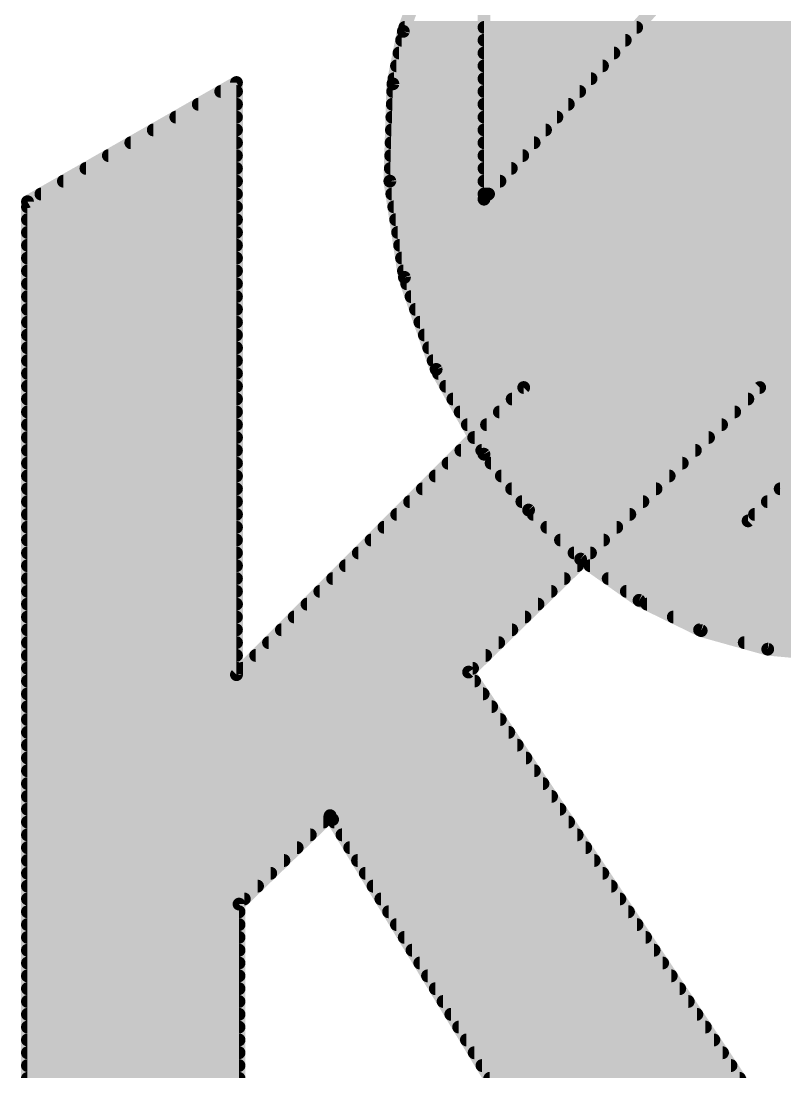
# Model space of a CAD drawing. Extents: x -0.1 to 94.1, y -0.1 to 63.6.
# Drawn here: x 44.394 to 45.907, y 1.156 to 3.238 of the extents above; entities that cross this region are included whole.
import ezdxf

# ---------------------------------------------------------------- set-up
doc = ezdxf.new("R2010")
doc.units = 0
doc.layers.add('16', color=132, linetype='CONTINUOUS')
doc.layers.add('21', color=41, linetype='CONTINUOUS')

msp = doc.modelspace()

# ---------------------------------------------------------------- linework, layer by layer
at = {"layer": '16', "const_width": 0.0254}
for points in [[(45.1514, 3.218), (45.1872, 3.3178)], [(45.1307, 3.114), (45.1514, 3.218)], [(45.1542, 3.2258), (46.1457, 3.2258)], [(45.1479, 3.2004), (46.1224, 3.2004)], [(45.1428, 3.175), (46.1008, 3.175)], [(45.1378, 3.1496), (46.0842, 3.1496)], [(45.1247, 2.9212), (45.1307, 3.114)], [(45.1327, 3.1242), (46.072, 3.1242)], [(45.1302, 3.0988), (46.0631, 3.0988)], [(45.1294, 3.0734), (46.0584, 3.0734)], [(45.1286, 3.048), (46.0547, 3.048)], [(45.1278, 3.0226), (46.0566, 3.0226)], [(45.127, 2.9972), (46.0586, 2.9972)], [(45.1262, 2.9718), (46.0664, 2.9718)], [(45.1255, 2.9464), (46.0753, 2.9464)], [(45.1535, 2.7305), (45.1247, 2.9212)], [(45.1247, 2.921), (46.0896, 2.921)], [(45.1285, 2.8956), (46.107, 2.8956)], [(45.1324, 2.8702), (46.1331, 2.8702)], [(45.1362, 2.8448), (46.1663, 2.8448)], [(45.1401, 2.8194), (46.2135, 2.8194)], [(45.1439, 2.794), (46.3052, 2.794)], [(45.1478, 2.7686), (46.9899, 2.7686)], [(45.1516, 2.7432), (46.9899, 2.7432)], [(45.2163, 2.5481), (45.1535, 2.7305)], [(45.1579, 2.7178), (46.9899, 2.7178)], [(45.1666, 2.6924), (46.9899, 2.6924)], [(45.1754, 2.667), (46.9899, 2.667)], [(45.1841, 2.6416), (46.9899, 2.6416)], [(45.1929, 2.6162), (46.9899, 2.6162)], [(45.2016, 2.5908), (46.9899, 2.5908)], [(45.2104, 2.5654), (46.9899, 2.5654)], [(45.311, 2.38), (45.2163, 2.5481)], [(45.2209, 2.54), (46.9899, 2.54)], [(45.2352, 2.5146), (46.9899, 2.5146)], [(45.2495, 2.4892), (46.9899, 2.4892)], [(45.2638, 2.4638), (46.9899, 2.4638)], [(45.2781, 2.4384), (46.9899, 2.4384)], [(45.2924, 2.413), (46.9899, 2.413)], [(45.3067, 2.3876), (46.9899, 2.3876)], [(45.3994, 2.2693), (45.311, 2.38)], [(45.3252, 2.3622), (46.9899, 2.3622)], [(45.3455, 2.3368), (46.9899, 2.3368)], [(45.3658, 2.3114), (46.9899, 2.3114)], [(45.3861, 2.286), (46.9899, 2.286)], [(45.5026, 2.1721), (45.3994, 2.2693)], [(45.4087, 2.2606), (46.9899, 2.2606)], [(45.4356, 2.2352), (46.9899, 2.2352)], [(45.4626, 2.2098), (46.9899, 2.2098)], [(45.4895, 2.1844), (46.9899, 2.1844)], [(45.6183, 2.0904), (45.5026, 2.1721)], [(45.5211, 2.159), (46.9899, 2.159)], [(45.5571, 2.1336), (46.9899, 2.1336)], [(45.5931, 2.1082), (46.9899, 2.1082)], [(45.7413, 2.0304), (45.6183, 2.0904)], [(45.6339, 2.0828), (46.9899, 2.0828)], [(45.686, 2.0574), (46.9899, 2.0574)], [(45.7381, 2.032), (46.9899, 2.032)], [(45.8732, 1.9936), (45.7413, 2.0304)], [(45.8266, 2.0066), (46.9899, 2.0066)], [(46.0095, 1.9812), (45.8732, 1.9936)]]:
    msp.add_lwpolyline(points, dxfattribs=at)
at = {"layer": '16', "const_width": 0.0127}
for points in [[(45.1576, 3.2167, 1), (45.1451, 3.2192)], [(45.1542, 3.2321, 1), (45.1542, 3.2195)], [(45.1479, 3.2067, 1), (45.1479, 3.1941)], [(45.1454, 3.2201, 1), (45.1573, 3.2158)], [(45.1428, 3.1814, 1), (45.1428, 3.1687)], [(45.1378, 3.1559, 1), (45.1378, 3.1433)], [(45.137, 3.1138, 1), (45.1244, 3.1142)], [(45.1327, 3.1305, 1), (45.1327, 3.1179)], [(45.1302, 3.1052, 1), (45.1302, 3.0925)], [(45.1245, 3.1152, 1), (45.1369, 3.1128)], [(45.1294, 3.0798, 1), (45.1294, 3.0671)], [(45.1286, 3.0543, 1), (45.1286, 3.0417)], [(45.1278, 3.029, 1), (45.1278, 3.0163)], [(45.127, 3.0036, 1), (45.127, 2.9909)], [(45.1262, 2.9781, 1), (45.1262, 2.9655)], [(45.1255, 2.9527, 1), (45.1255, 2.9401)], [(45.1183, 2.9214, 1), (45.131, 2.921)], [(45.1309, 2.9221, 1), (45.1184, 2.9202)], [(45.1247, 2.9274, 1), (45.1247, 2.9147)], [(45.1285, 2.9019, 1), (45.1285, 2.8893)], [(45.1324, 2.8765, 1), (45.1324, 2.8639)], [(45.1362, 2.8512, 1), (45.1362, 2.8385)], [(45.1401, 2.8258, 1), (45.1401, 2.8131)], [(45.1439, 2.8003, 1), (45.1439, 2.7877)], [(45.1478, 2.775, 1), (45.1478, 2.7623)], [(45.1516, 2.7496, 1), (45.1516, 2.7369)], [(45.1595, 2.7325, 1), (45.1475, 2.7284)], [(45.1472, 2.7295, 1), (45.1598, 2.7314)], [(45.1579, 2.7241, 1), (45.1579, 2.7115)], [(45.1666, 2.6987, 1), (45.1666, 2.6861)], [(45.1754, 2.6734, 1), (45.1754, 2.6607)], [(45.1841, 2.6479, 1), (45.1841, 2.6353)], [(45.1929, 2.6225, 1), (45.1929, 2.6099)], [(45.2016, 2.5972, 1), (45.2016, 2.5845)], [(45.2104, 2.5717, 1), (45.2104, 2.5591)], [(45.2219, 2.5512, 1), (45.2108, 2.545)], [(45.2103, 2.546, 1), (45.2223, 2.5501)], [(45.2209, 2.5463, 1), (45.2209, 2.5337)], [(45.2352, 2.521, 1), (45.2352, 2.5083)], [(45.2495, 2.4956, 1), (45.2495, 2.4829)], [(45.2638, 2.4701, 1), (45.2638, 2.4575)], [(45.2781, 2.4447, 1), (45.2781, 2.4321)], [(45.2924, 2.4194, 1), (45.2924, 2.4067)], [(45.3067, 2.3939, 1), (45.3067, 2.3813)], [(45.316, 2.384, 1), (45.306, 2.376)], [(45.3055, 2.3769, 1), (45.3165, 2.3831)], [(45.3252, 2.3685, 1), (45.3252, 2.3559)], [(45.3455, 2.3432, 1), (45.3455, 2.3305)], [(45.3658, 2.3177, 1), (45.3658, 2.3051)], [(45.3861, 2.2923, 1), (45.3861, 2.2797)], [(45.4038, 2.2739, 1), (45.3951, 2.2647)], [(45.3945, 2.2653, 1), (45.4044, 2.2733)], [(45.4087, 2.267, 1), (45.4087, 2.2543)], [(45.4356, 2.2416, 1), (45.4356, 2.2289)], [(45.4626, 2.2161, 1), (45.4626, 2.2035)], [(45.4895, 2.1907, 1), (45.4895, 2.1781)], [(45.5062, 2.1773, 1), (45.4989, 2.1669)], [(45.4982, 2.1675, 1), (45.5069, 2.1767)], [(45.5211, 2.1654, 1), (45.5211, 2.1527)], [(45.5571, 2.1399, 1), (45.5571, 2.1273)], [(45.5931, 2.1145, 1), (45.5931, 2.1019)], [(45.6211, 2.0961, 1), (45.6155, 2.0847)], [(45.6146, 2.0852, 1), (45.622, 2.0956)], [(45.6339, 2.0892, 1), (45.6339, 2.0765)], [(45.686, 2.0637, 1), (45.686, 2.0511)], [(45.7381, 2.0383, 1), (45.7381, 2.0257)], [(45.743, 2.0365, 1), (45.7396, 2.0243)], [(45.7386, 2.0247, 1), (45.7441, 2.0361)], [(45.8266, 2.013, 1), (45.8266, 2.0003)], [(45.8738, 1.9999, 1), (45.8726, 1.9873)], [(45.8715, 1.9875, 1), (45.8749, 1.9997)]]:
    msp.add_lwpolyline(points, format="xyb", dxfattribs=at)
at = {"layer": '21', "const_width": 0.0254}
for points in [[(45.3111, 4.4018), (45.3111, 2.8854)], [(45.3111, 2.8854), (45.7987, 3.4341)], [(45.3111, 3.2258), (45.6136, 3.2258)], [(45.3111, 3.2004), (45.591, 3.2004)], [(45.3111, 3.175), (45.5685, 3.175)], [(45.3111, 3.1496), (45.5459, 3.1496)], [(44.4068, 2.8804), (44.8208, 3.1166)], [(44.8208, 3.1166), (44.8208, 1.9431)], [(45.3111, 3.1242), (45.5233, 3.1242)], [(44.7896, 3.0988), (44.8208, 3.0988)], [(45.3111, 3.0988), (45.5007, 3.0988)], [(44.7451, 3.0734), (44.8208, 3.0734)], [(45.3111, 3.0734), (45.4782, 3.0734)], [(44.7006, 3.048), (44.8208, 3.048)], [(45.3111, 3.048), (45.4556, 3.048)], [(44.656, 3.0226), (44.8208, 3.0226)], [(45.3111, 3.0226), (45.433, 3.0226)], [(44.6115, 2.9972), (44.8208, 2.9972)], [(45.3111, 2.9972), (45.4105, 2.9972)], [(44.567, 2.9718), (44.8208, 2.9718)], [(45.3111, 2.9718), (45.3879, 2.9718)], [(44.5225, 2.9464), (44.8208, 2.9464)], [(45.3111, 2.9464), (45.3653, 2.9464)], [(44.478, 2.921), (44.8208, 2.921)], [(45.3111, 2.921), (45.3427, 2.921)], [(44.4334, 2.8956), (44.8208, 2.8956)], [(45.3111, 2.8956), (45.3202, 2.8956)], [(44.4068, 0.9474), (44.4068, 2.8804)], [(44.4068, 2.8702), (44.8208, 2.8702)], [(44.4068, 2.8448), (44.8208, 2.8448)], [(44.4068, 2.8194), (44.8208, 2.8194)], [(44.4068, 2.794), (44.8208, 2.794)], [(44.4068, 2.7686), (44.8208, 2.7686)], [(44.4068, 2.7432), (44.8208, 2.7432)], [(44.4068, 2.7178), (44.8208, 2.7178)], [(44.4068, 2.6924), (44.8208, 2.6924)], [(44.4068, 2.667), (44.8208, 2.667)], [(44.4068, 2.6416), (44.8208, 2.6416)], [(44.4068, 2.6162), (44.8208, 2.6162)], [(44.4068, 2.5908), (44.8208, 2.5908)], [(44.4068, 2.5654), (44.8208, 2.5654)], [(44.4068, 2.54), (44.8208, 2.54)], [(44.4068, 2.5146), (44.8208, 2.5146)], [(44.8208, 1.9431), (45.3898, 2.5121)], [(45.8572, 2.5121), (45.2806, 1.9482)], [(45.3898, 2.5121), (45.8572, 2.5121)], [(45.8343, 2.2479), (46.101, 2.5146)], [(44.4068, 2.4892), (44.8208, 2.4892)], [(45.3669, 2.4892), (45.8338, 2.4892)], [(44.4068, 2.4638), (44.8208, 2.4638)], [(45.3415, 2.4638), (45.8078, 2.4638)], [(44.4068, 2.4384), (44.8208, 2.4384)], [(45.3161, 2.4384), (45.7818, 2.4384)], [(44.4068, 2.413), (44.8208, 2.413)], [(45.2907, 2.413), (45.7559, 2.413)], [(44.4068, 2.3876), (44.8208, 2.3876)], [(45.2653, 2.3876), (45.7299, 2.3876)], [(44.4068, 2.3622), (44.8208, 2.3622)], [(45.2399, 2.3622), (45.7039, 2.3622)], [(44.4068, 2.3368), (44.8208, 2.3368)], [(45.2145, 2.3368), (45.678, 2.3368)], [(44.4068, 2.3114), (44.8208, 2.3114)], [(45.1891, 2.3114), (45.652, 2.3114)], [(45.8978, 2.3114), (46.9494, 2.3114)], [(44.4068, 2.286), (44.8208, 2.286)], [(45.1637, 2.286), (45.626, 2.286)], [(45.8724, 2.286), (46.9494, 2.286)], [(44.4068, 2.2606), (44.8208, 2.2606)], [(45.1383, 2.2606), (45.6, 2.2606)], [(45.847, 2.2606), (46.9494, 2.2606)], [(46.2331, 2.2454), (45.8343, 2.2479)], [(44.4068, 2.2352), (44.8208, 2.2352)], [(45.1129, 2.2352), (45.5741, 2.2352)], [(44.4068, 2.2098), (44.8208, 2.2098)], [(45.0875, 2.2098), (45.5481, 2.2098)], [(44.4068, 2.1844), (44.8208, 2.1844)], [(45.0621, 2.1844), (45.5221, 2.1844)], [(44.4068, 2.159), (44.8208, 2.159)], [(45.0367, 2.159), (45.4962, 2.159)], [(44.4068, 2.1336), (44.8208, 2.1336)], [(45.0113, 2.1336), (45.4702, 2.1336)], [(44.4068, 2.1082), (44.8208, 2.1082)], [(44.9859, 2.1082), (45.4442, 2.1082)], [(44.4068, 2.0828), (44.8208, 2.0828)], [(44.9605, 2.0828), (45.4182, 2.0828)], [(44.4068, 2.0574), (44.8208, 2.0574)], [(44.9351, 2.0574), (45.3923, 2.0574)], [(44.4068, 2.032), (44.8208, 2.032)], [(44.9097, 2.032), (45.3663, 2.032)], [(44.4068, 2.0066), (44.8208, 2.0066)], [(44.8843, 2.0066), (45.3403, 2.0066)], [(44.4068, 1.9812), (44.8208, 1.9812)], [(44.8589, 1.9812), (45.3143, 1.9812)], [(44.4068, 1.9558), (44.8208, 1.9558)], [(44.8335, 1.9558), (45.2884, 1.9558)], [(45.2806, 1.9482), (45.9461, 0.95)], [(44.4068, 1.9304), (45.2925, 1.9304)], [(44.4068, 1.905), (45.3094, 1.905)], [(44.4068, 1.8796), (45.3263, 1.8796)], [(44.4068, 1.8542), (45.3433, 1.8542)], [(44.4068, 1.8288), (45.3602, 1.8288)], [(44.4068, 1.8034), (45.3771, 1.8034)], [(44.4068, 1.778), (45.3941, 1.778)], [(44.4068, 1.7526), (45.411, 1.7526)], [(44.4068, 1.7272), (45.4279, 1.7272)], [(44.4068, 1.7018), (45.4449, 1.7018)], [(44.4068, 1.6764), (45.4618, 1.6764)], [(45.0063, 1.6637), (44.8259, 1.4884)], [(45.0113, 1.6561), (45.0063, 1.6637)], [(45.4381, 0.9525), (45.0113, 1.6561)], [(44.4068, 1.651), (44.9932, 1.651)], [(45.0144, 1.651), (45.4787, 1.651)], [(44.4068, 1.6256), (44.9671, 1.6256)], [(45.0298, 1.6256), (45.4957, 1.6256)], [(44.4068, 1.6002), (44.941, 1.6002)], [(45.0452, 1.6002), (45.5126, 1.6002)], [(44.4068, 1.5748), (44.9148, 1.5748)], [(45.0606, 1.5748), (45.5295, 1.5748)], [(44.4068, 1.5494), (44.8887, 1.5494)], [(45.076, 1.5494), (45.5465, 1.5494)], [(44.4068, 1.524), (44.8625, 1.524)], [(45.0914, 1.524), (45.5634, 1.524)], [(44.4068, 1.4986), (44.8364, 1.4986)], [(44.8259, 1.4884), (44.8259, 0.9423)], [(45.1068, 1.4986), (45.5803, 1.4986)], [(44.4068, 1.4732), (44.8259, 1.4732)], [(45.1222, 1.4732), (45.5973, 1.4732)], [(44.4068, 1.4478), (44.8259, 1.4478)], [(45.1377, 1.4478), (45.6142, 1.4478)], [(44.4068, 1.4224), (44.8259, 1.4224)], [(45.1531, 1.4224), (45.6312, 1.4224)], [(44.4068, 1.397), (44.8259, 1.397)], [(45.1685, 1.397), (45.6481, 1.397)], [(44.4068, 1.3716), (44.8259, 1.3716)], [(45.1839, 1.3716), (45.665, 1.3716)], [(44.4068, 1.3462), (44.8259, 1.3462)], [(45.1993, 1.3462), (45.682, 1.3462)], [(44.4068, 1.3208), (44.8259, 1.3208)], [(45.2147, 1.3208), (45.6989, 1.3208)], [(44.4068, 1.2954), (44.8259, 1.2954)], [(45.2301, 1.2954), (45.7158, 1.2954)], [(44.4068, 1.27), (44.8259, 1.27)], [(45.2455, 1.27), (45.7328, 1.27)], [(44.4068, 1.2446), (44.8259, 1.2446)], [(45.2609, 1.2446), (45.7497, 1.2446)], [(44.4068, 1.2192), (44.8259, 1.2192)], [(45.2763, 1.2192), (45.7666, 1.2192)], [(44.4068, 1.1938), (44.8259, 1.1938)], [(45.2917, 1.1938), (45.7836, 1.1938)], [(44.4068, 1.1684), (44.8259, 1.1684)], [(45.3071, 1.1684), (45.8005, 1.1684)], [(44.4068, 1.143), (44.8259, 1.143)], [(45.3225, 1.143), (45.8174, 1.143)]]:
    msp.add_lwpolyline(points, dxfattribs=at)
at = {"layer": '21', "const_width": 0.0127}
for points in [[(45.3111, 3.2321, 1), (45.3111, 3.2195)], [(45.6136, 3.2195, 1), (45.6136, 3.2321)], [(45.3111, 3.2067, 1), (45.3111, 3.1941)], [(45.591, 3.1941, 1), (45.591, 3.2067)], [(45.3111, 3.1814, 1), (45.3111, 3.1687)], [(45.5685, 3.1687, 1), (45.5685, 3.1814)], [(45.3111, 3.1559, 1), (45.3111, 3.1433)], [(45.5459, 3.1433, 1), (45.5459, 3.1559)], [(44.8272, 3.1166, 1), (44.8145, 3.1166)], [(44.8239, 3.1111, 1), (44.8177, 3.1221)], [(45.3111, 3.1305, 1), (45.3111, 3.1179)], [(45.5233, 3.1179, 1), (45.5233, 3.1305)], [(44.7896, 3.1052, 1), (44.7896, 3.0925)], [(44.8208, 3.0925, 1), (44.8208, 3.1052)], [(45.3111, 3.1052, 1), (45.3111, 3.0925)], [(45.5007, 3.0925, 1), (45.5007, 3.1052)], [(44.7451, 3.0798, 1), (44.7451, 3.0671)], [(44.8208, 3.0671, 1), (44.8208, 3.0798)], [(45.3111, 3.0798, 1), (45.3111, 3.0671)], [(45.4782, 3.0671, 1), (45.4782, 3.0798)], [(44.7006, 3.0543, 1), (44.7006, 3.0417)], [(44.8208, 3.0417, 1), (44.8208, 3.0543)], [(45.3111, 3.0543, 1), (45.3111, 3.0417)], [(45.4556, 3.0417, 1), (45.4556, 3.0543)], [(44.656, 3.029, 1), (44.656, 3.0163)], [(44.8208, 3.0163, 1), (44.8208, 3.029)], [(45.3111, 3.029, 1), (45.3111, 3.0163)], [(45.433, 3.0163, 1), (45.433, 3.029)], [(44.6115, 3.0036, 1), (44.6115, 2.9909)], [(44.8208, 2.9909, 1), (44.8208, 3.0036)], [(45.3111, 3.0036, 1), (45.3111, 2.9909)], [(45.4105, 2.9909, 1), (45.4105, 3.0036)], [(44.567, 2.9781, 1), (44.567, 2.9655)], [(44.8208, 2.9655, 1), (44.8208, 2.9781)], [(45.3111, 2.9781, 1), (45.3111, 2.9655)], [(45.3879, 2.9655, 1), (45.3879, 2.9781)], [(44.5225, 2.9527, 1), (44.5225, 2.9401)], [(44.8208, 2.9401, 1), (44.8208, 2.9527)], [(45.3111, 2.9527, 1), (45.3111, 2.9401)], [(45.3653, 2.9401, 1), (45.3653, 2.9527)], [(44.478, 2.9274, 1), (44.478, 2.9147)], [(44.8208, 2.9147, 1), (44.8208, 2.9274)], [(45.3111, 2.9274, 1), (45.3111, 2.9147)], [(45.3427, 2.9147, 1), (45.3427, 2.9274)], [(44.4334, 2.9019, 1), (44.4334, 2.8893)], [(44.8208, 2.8893, 1), (44.8208, 2.9019)], [(45.3064, 2.8896, 1), (45.3158, 2.8812)], [(45.3111, 2.9019, 1), (45.3111, 2.8893)], [(45.3202, 2.8893, 1), (45.3202, 2.9019)], [(44.4037, 2.8859, 1), (44.4099, 2.8749)], [(44.4068, 2.8765, 1), (44.4068, 2.8639)], [(44.4132, 2.8804, 1), (44.4005, 2.8804)], [(44.8208, 2.8639, 1), (44.8208, 2.8765)], [(45.3048, 2.8854, 1), (45.3175, 2.8854)], [(44.4068, 2.8512, 1), (44.4068, 2.8385)], [(44.8208, 2.8385, 1), (44.8208, 2.8512)], [(44.4068, 2.8258, 1), (44.4068, 2.8131)], [(44.8208, 2.8131, 1), (44.8208, 2.8258)], [(44.4068, 2.8003, 1), (44.4068, 2.7877)], [(44.8208, 2.7877, 1), (44.8208, 2.8003)], [(44.4068, 2.775, 1), (44.4068, 2.7623)], [(44.8208, 2.7623, 1), (44.8208, 2.775)], [(44.4068, 2.7496, 1), (44.4068, 2.7369)], [(44.8208, 2.7369, 1), (44.8208, 2.7496)], [(44.4068, 2.7241, 1), (44.4068, 2.7115)], [(44.8208, 2.7115, 1), (44.8208, 2.7241)], [(44.4068, 2.6987, 1), (44.4068, 2.6861)], [(44.8208, 2.6861, 1), (44.8208, 2.6987)], [(44.4068, 2.6734, 1), (44.4068, 2.6607)], [(44.8208, 2.6607, 1), (44.8208, 2.6734)], [(44.4068, 2.6479, 1), (44.4068, 2.6353)], [(44.8208, 2.6353, 1), (44.8208, 2.6479)], [(44.4068, 2.6225, 1), (44.4068, 2.6099)], [(44.8208, 2.6099, 1), (44.8208, 2.6225)], [(44.4068, 2.5972, 1), (44.4068, 2.5845)], [(44.8208, 2.5845, 1), (44.8208, 2.5972)], [(44.4068, 2.5717, 1), (44.4068, 2.5591)], [(44.8208, 2.5591, 1), (44.8208, 2.5717)], [(44.4068, 2.5463, 1), (44.4068, 2.5337)], [(44.8208, 2.5337, 1), (44.8208, 2.5463)], [(44.4068, 2.521, 1), (44.4068, 2.5083)], [(44.8208, 2.5083, 1), (44.8208, 2.521)], [(45.3898, 2.5185, 1), (45.3898, 2.5058)], [(45.3943, 2.5076, 1), (45.3853, 2.5166)], [(45.8616, 2.5076, 1), (45.8528, 2.5166)], [(45.8572, 2.5058, 1), (45.8572, 2.5185)], [(44.4068, 2.4956, 1), (44.4068, 2.4829)], [(44.8208, 2.4829, 1), (44.8208, 2.4956)], [(45.3669, 2.4956, 1), (45.3669, 2.4829)], [(45.8338, 2.4829, 1), (45.8338, 2.4956)], [(44.4068, 2.4701, 1), (44.4068, 2.4575)], [(44.8208, 2.4575, 1), (44.8208, 2.4701)], [(45.3415, 2.4701, 1), (45.3415, 2.4575)], [(45.8078, 2.4575, 1), (45.8078, 2.4701)], [(44.4068, 2.4447, 1), (44.4068, 2.4321)], [(44.8208, 2.4321, 1), (44.8208, 2.4447)], [(45.3161, 2.4447, 1), (45.3161, 2.4321)], [(45.7818, 2.4321, 1), (45.7818, 2.4447)], [(44.4068, 2.4194, 1), (44.4068, 2.4067)], [(44.8208, 2.4067, 1), (44.8208, 2.4194)], [(45.2907, 2.4194, 1), (45.2907, 2.4067)], [(45.7559, 2.4067, 1), (45.7559, 2.4194)], [(44.4068, 2.3939, 1), (44.4068, 2.3813)], [(44.8208, 2.3813, 1), (44.8208, 2.3939)], [(45.2653, 2.3939, 1), (45.2653, 2.3813)], [(45.7299, 2.3813, 1), (45.7299, 2.3939)], [(44.4068, 2.3685, 1), (44.4068, 2.3559)], [(44.8208, 2.3559, 1), (44.8208, 2.3685)], [(45.2399, 2.3685, 1), (45.2399, 2.3559)], [(45.7039, 2.3559, 1), (45.7039, 2.3685)], [(44.4068, 2.3432, 1), (44.4068, 2.3305)], [(44.8208, 2.3305, 1), (44.8208, 2.3432)], [(45.2145, 2.3432, 1), (45.2145, 2.3305)], [(45.678, 2.3305, 1), (45.678, 2.3432)], [(44.4068, 2.3177, 1), (44.4068, 2.3051)], [(44.8208, 2.3051, 1), (44.8208, 2.3177)], [(45.1891, 2.3177, 1), (45.1891, 2.3051)], [(45.652, 2.3051, 1), (45.652, 2.3177)], [(45.8978, 2.3177, 1), (45.8978, 2.3051)], [(44.4068, 2.2923, 1), (44.4068, 2.2797)], [(44.8208, 2.2797, 1), (44.8208, 2.2923)], [(45.1637, 2.2923, 1), (45.1637, 2.2797)], [(45.626, 2.2797, 1), (45.626, 2.2923)], [(45.8724, 2.2923, 1), (45.8724, 2.2797)], [(44.4068, 2.267, 1), (44.4068, 2.2543)], [(44.8208, 2.2543, 1), (44.8208, 2.267)], [(45.1383, 2.267, 1), (45.1383, 2.2543)], [(45.6, 2.2543, 1), (45.6, 2.267)], [(45.847, 2.267, 1), (45.847, 2.2543)], [(45.8343, 2.2542, 1), (45.8343, 2.2416)], [(45.8298, 2.2524, 1), (45.8388, 2.2434)], [(44.4068, 2.2416, 1), (44.4068, 2.2289)], [(44.8208, 2.2289, 1), (44.8208, 2.2416)], [(45.1129, 2.2416, 1), (45.1129, 2.2289)], [(45.5741, 2.2289, 1), (45.5741, 2.2416)], [(44.4068, 2.2161, 1), (44.4068, 2.2035)], [(44.8208, 2.2035, 1), (44.8208, 2.2161)], [(45.0875, 2.2161, 1), (45.0875, 2.2035)], [(45.5481, 2.2035, 1), (45.5481, 2.2161)], [(44.4068, 2.1907, 1), (44.4068, 2.1781)], [(44.8208, 2.1781, 1), (44.8208, 2.1907)], [(45.0621, 2.1907, 1), (45.0621, 2.1781)], [(45.5221, 2.1781, 1), (45.5221, 2.1907)], [(44.4068, 2.1654, 1), (44.4068, 2.1527)], [(44.8208, 2.1527, 1), (44.8208, 2.1654)], [(45.0367, 2.1654, 1), (45.0367, 2.1527)], [(45.4962, 2.1527, 1), (45.4962, 2.1654)], [(44.4068, 2.1399, 1), (44.4068, 2.1273)], [(44.8208, 2.1273, 1), (44.8208, 2.1399)], [(45.0113, 2.1399, 1), (45.0113, 2.1273)], [(45.4702, 2.1273, 1), (45.4702, 2.1399)], [(44.4068, 2.1145, 1), (44.4068, 2.1019)], [(44.8208, 2.1019, 1), (44.8208, 2.1145)], [(44.9859, 2.1145, 1), (44.9859, 2.1019)], [(45.4442, 2.1019, 1), (45.4442, 2.1145)], [(44.4068, 2.0892, 1), (44.4068, 2.0765)], [(44.8208, 2.0765, 1), (44.8208, 2.0892)], [(44.9605, 2.0892, 1), (44.9605, 2.0765)], [(45.4182, 2.0765, 1), (45.4182, 2.0892)], [(44.4068, 2.0637, 1), (44.4068, 2.0511)], [(44.8208, 2.0511, 1), (44.8208, 2.0637)], [(44.9351, 2.0637, 1), (44.9351, 2.0511)], [(45.3923, 2.0511, 1), (45.3923, 2.0637)], [(44.4068, 2.0383, 1), (44.4068, 2.0257)], [(44.8208, 2.0257, 1), (44.8208, 2.0383)], [(44.9097, 2.0383, 1), (44.9097, 2.0257)], [(45.3663, 2.0257, 1), (45.3663, 2.0383)], [(44.4068, 2.013, 1), (44.4068, 2.0003)], [(44.8208, 2.0003, 1), (44.8208, 2.013)], [(44.8843, 2.013, 1), (44.8843, 2.0003)], [(45.3403, 2.0003, 1), (45.3403, 2.013)], [(44.4068, 1.9876, 1), (44.4068, 1.9748)], [(44.8208, 1.9748, 1), (44.8208, 1.9876)], [(44.8589, 1.9876, 1), (44.8589, 1.9748)], [(45.3143, 1.9748, 1), (45.3143, 1.9876)], [(44.4068, 1.9622, 1), (44.4068, 1.9494)], [(44.8208, 1.9494, 1), (44.8208, 1.9622)], [(44.8335, 1.9622, 1), (44.8335, 1.9494)], [(45.2859, 1.9517, 1), (45.2753, 1.9447)], [(45.2762, 1.9527, 1), (45.285, 1.9437)], [(45.2884, 1.9494, 1), (45.2884, 1.9622)], [(44.4068, 1.9368, 1), (44.4068, 1.9241)], [(44.8163, 1.9476, 1), (44.8253, 1.9386)], [(44.8145, 1.9431, 1), (44.8272, 1.9431)], [(45.2925, 1.9241, 1), (45.2925, 1.9368)], [(44.4068, 1.9114, 1), (44.4068, 1.8986)], [(45.3094, 1.8986, 1), (45.3094, 1.9114)], [(44.4068, 1.886, 1), (44.4068, 1.8733)], [(45.3263, 1.8733, 1), (45.3263, 1.886)], [(44.4068, 1.8606, 1), (44.4068, 1.8478)], [(45.3433, 1.8478, 1), (45.3433, 1.8606)], [(44.4068, 1.8352, 1), (44.4068, 1.8224)], [(45.3602, 1.8224, 1), (45.3602, 1.8352)], [(44.4068, 1.8098, 1), (44.4068, 1.7971)], [(45.3771, 1.7971, 1), (45.3771, 1.8098)], [(44.4068, 1.7844, 1), (44.4068, 1.7716)], [(45.3941, 1.7716, 1), (45.3941, 1.7844)], [(44.4068, 1.759, 1), (44.4068, 1.7463)], [(45.411, 1.7463, 1), (45.411, 1.759)], [(44.4068, 1.7336, 1), (44.4068, 1.7208)], [(45.4279, 1.7208, 1), (45.4279, 1.7336)], [(44.4068, 1.7082, 1), (44.4068, 1.6954)], [(45.4449, 1.6954, 1), (45.4449, 1.7082)], [(44.4068, 1.6828, 1), (44.4068, 1.6701)], [(45.4618, 1.6701, 1), (45.4618, 1.6828)], [(45.0116, 1.6672, 1), (45.001, 1.6602)], [(45.0107, 1.6591, 1), (45.0019, 1.6683)], [(45.0167, 1.6594, 1), (45.0059, 1.6528)], [(44.4068, 1.6574, 1), (44.4068, 1.6446)], [(44.9932, 1.6446, 1), (44.9932, 1.6574)], [(45.006, 1.6526, 1), (45.0166, 1.6596)], [(45.0144, 1.6574, 1), (45.0144, 1.6446)], [(45.4787, 1.6446, 1), (45.4787, 1.6574)], [(44.4068, 1.632, 1), (44.4068, 1.6193)], [(44.9671, 1.6193, 1), (44.9671, 1.632)], [(45.0298, 1.632, 1), (45.0298, 1.6193)], [(45.4957, 1.6193, 1), (45.4957, 1.632)], [(44.4068, 1.6066, 1), (44.4068, 1.5938)], [(44.941, 1.5938, 1), (44.941, 1.6066)], [(45.0452, 1.6066, 1), (45.0452, 1.5938)], [(45.5126, 1.5938, 1), (45.5126, 1.6066)], [(44.4068, 1.5812, 1), (44.4068, 1.5684)], [(44.9148, 1.5684, 1), (44.9148, 1.5812)], [(45.0606, 1.5812, 1), (45.0606, 1.5684)], [(45.5295, 1.5684, 1), (45.5295, 1.5812)], [(44.4068, 1.5558, 1), (44.4068, 1.5431)], [(44.8887, 1.5431, 1), (44.8887, 1.5558)], [(45.076, 1.5558, 1), (45.076, 1.5431)], [(45.5465, 1.5431, 1), (45.5465, 1.5558)], [(44.4068, 1.5304, 1), (44.4068, 1.5176)], [(44.8625, 1.5176, 1), (44.8625, 1.5304)], [(45.0914, 1.5304, 1), (45.0914, 1.5176)], [(45.5634, 1.5176, 1), (45.5634, 1.5304)], [(44.4068, 1.505, 1), (44.4068, 1.4923)], [(44.8323, 1.4884, 1), (44.8196, 1.4884)], [(44.8364, 1.4923, 1), (44.8364, 1.505)], [(45.1068, 1.505, 1), (45.1068, 1.4923)], [(45.5803, 1.4923, 1), (45.5803, 1.505)], [(44.4068, 1.4796, 1), (44.4068, 1.4668)], [(44.8215, 1.493, 1), (44.8303, 1.4838)], [(44.8259, 1.4668, 1), (44.8259, 1.4796)], [(45.1222, 1.4796, 1), (45.1222, 1.4668)], [(45.5973, 1.4668, 1), (45.5973, 1.4796)], [(44.4068, 1.4542, 1), (44.4068, 1.4414)], [(44.8259, 1.4414, 1), (44.8259, 1.4542)], [(45.1377, 1.4542, 1), (45.1377, 1.4414)], [(45.6142, 1.4414, 1), (45.6142, 1.4542)], [(44.4068, 1.4288, 1), (44.4068, 1.4161)], [(44.8259, 1.4161, 1), (44.8259, 1.4288)], [(45.1531, 1.4288, 1), (45.1531, 1.4161)], [(45.6312, 1.4161, 1), (45.6312, 1.4288)], [(44.4068, 1.4034, 1), (44.4068, 1.3906)], [(44.8259, 1.3906, 1), (44.8259, 1.4034)], [(45.1685, 1.4034, 1), (45.1685, 1.3906)], [(45.6481, 1.3906, 1), (45.6481, 1.4034)], [(44.4068, 1.378, 1), (44.4068, 1.3653)], [(44.8259, 1.3653, 1), (44.8259, 1.378)], [(45.1839, 1.378, 1), (45.1839, 1.3653)], [(45.665, 1.3653, 1), (45.665, 1.378)], [(44.4068, 1.3526, 1), (44.4068, 1.3398)], [(44.8259, 1.3398, 1), (44.8259, 1.3526)], [(45.1993, 1.3526, 1), (45.1993, 1.3398)], [(45.682, 1.3398, 1), (45.682, 1.3526)], [(44.4068, 1.3272, 1), (44.4068, 1.3144)], [(44.8259, 1.3144, 1), (44.8259, 1.3272)], [(45.2147, 1.3272, 1), (45.2147, 1.3144)], [(45.6989, 1.3144, 1), (45.6989, 1.3272)], [(44.4068, 1.3018, 1), (44.4068, 1.2891)], [(44.8259, 1.2891, 1), (44.8259, 1.3018)], [(45.2301, 1.3018, 1), (45.2301, 1.2891)], [(45.7158, 1.2891, 1), (45.7158, 1.3018)], [(44.4068, 1.2764, 1), (44.4068, 1.2636)], [(44.8259, 1.2636, 1), (44.8259, 1.2764)], [(45.2455, 1.2764, 1), (45.2455, 1.2636)], [(45.7328, 1.2636, 1), (45.7328, 1.2764)], [(44.4068, 1.251, 1), (44.4068, 1.2383)], [(44.8259, 1.2383, 1), (44.8259, 1.251)], [(45.2609, 1.251, 1), (45.2609, 1.2383)], [(45.7497, 1.2383, 1), (45.7497, 1.251)], [(44.4068, 1.2256, 1), (44.4068, 1.2128)], [(44.8259, 1.2128, 1), (44.8259, 1.2256)], [(45.2763, 1.2256, 1), (45.2763, 1.2128)], [(45.7666, 1.2128, 1), (45.7666, 1.2256)], [(44.4068, 1.2002, 1), (44.4068, 1.1874)], [(44.8259, 1.1874, 1), (44.8259, 1.2002)], [(45.2917, 1.2002, 1), (45.2917, 1.1874)], [(45.7836, 1.1874, 1), (45.7836, 1.2002)], [(44.4068, 1.1748, 1), (44.4068, 1.1621)], [(44.8259, 1.1621, 1), (44.8259, 1.1748)], [(45.3071, 1.1748, 1), (45.3071, 1.1621)], [(45.8005, 1.1621, 1), (45.8005, 1.1748)], [(44.4068, 1.1494, 1), (44.4068, 1.1366)], [(44.8259, 1.1366, 1), (44.8259, 1.1494)], [(45.3225, 1.1494, 1), (45.3225, 1.1366)], [(45.8174, 1.1366, 1), (45.8174, 1.1494)]]:
    msp.add_lwpolyline(points, format="xyb", dxfattribs=at)

doc.saveas('drawing.dxf')
